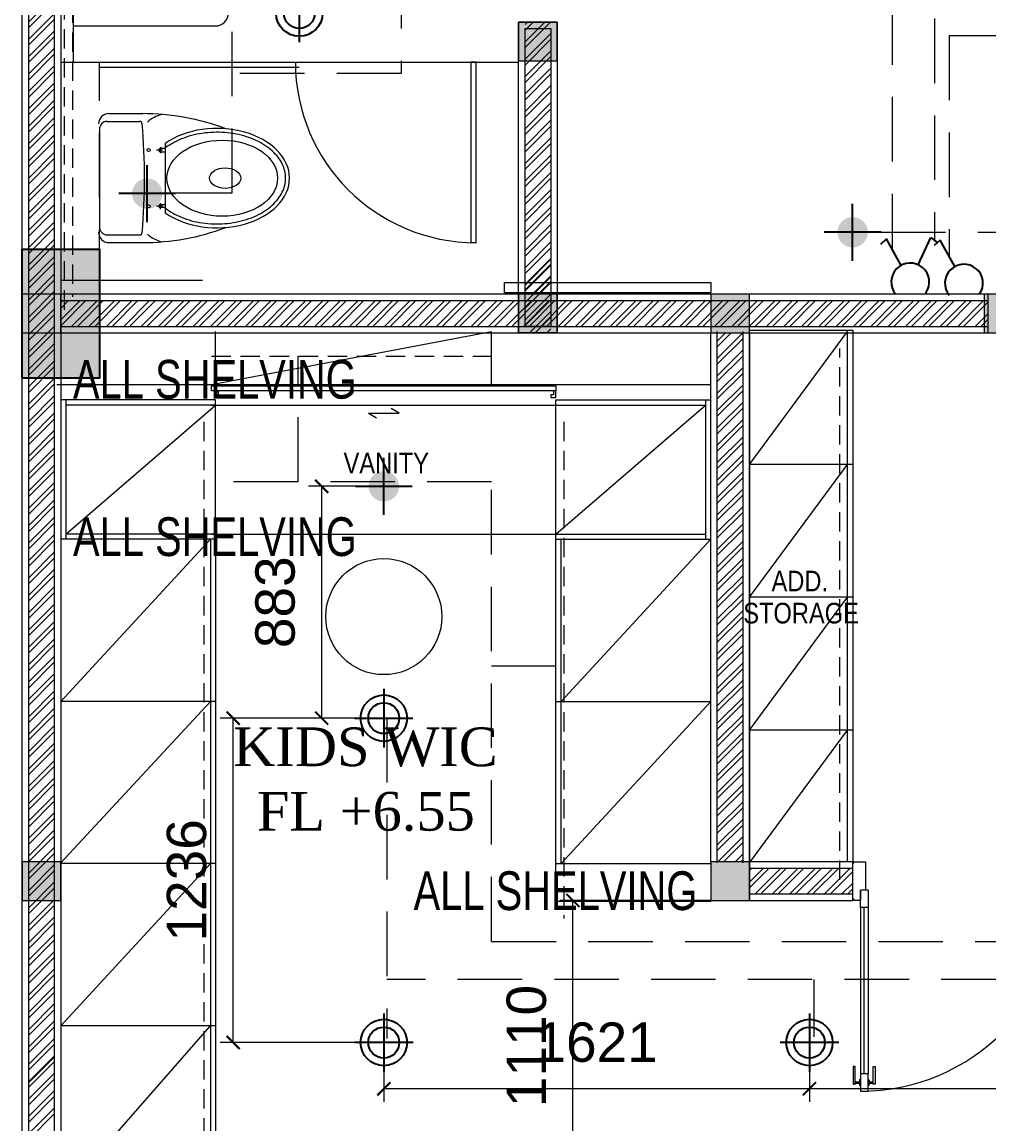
# Model space of a CAD drawing. Header units: millimetres. Extents: x 19632 to 183655, y 41319 to 69325.
# Drawn here: x 147584 to 151267, y 56962 to 61159 of the extents above; entities that cross this region are included whole.
import ezdxf

# ---------------------------------------------------------------- set-up
doc = ezdxf.new("R2010")
doc.units = ezdxf.units.MM
doc.header["$MEASUREMENT"] = 0
doc.linetypes.add('DASHED2', pattern=[0.375, 0.25, -0.125])
doc.linetypes.add('SLD-Solid', pattern=[0])
for name, color, linetype, lineweight in [('28-Arsiran', 252, 'Continuous', 5), ('8', 8, 'Continuous', 5), ('ANNOTATION', 7, 'Continuous', 13), ('DINDING', 1, 'Continuous', 20), ('DOOR OPENING', 4, 'SLD-Solid', 5), ('FURNITURE', 25, 'Continuous', 5), ('HATCH', 8, 'Continuous', 5), ('Kabel', 2, 'DASHED2', 20), ('KOL', 5, 'Continuous', 18), ('lights', 30, 'DASHED2', 20), ('TEXT 1', 210, 'Continuous', 5)]:
    doc.layers.add(name, color=color, linetype=linetype, lineweight=lineweight)
for name, color, linetype in [('lights (bulb)', 32, 'Continuous'), ('LISTRIK', 2, 'Continuous'), ('TEXT', 4, 'Continuous'), ('WALL', 255, 'Continuous')]:
    doc.layers.add(name, color=color, linetype=linetype)
doc.styles.add('Arial Narrow', font='ARIALN.TTF')
doc.styles.get("Standard").update_dxf_attribs({"font": 'arial.ttf'})
doc.styles.add('style1', font='times.ttf', dxfattribs={"height": 0.15})
doc.dimstyles.new('DIM100', dxfattribs={"dimscale": 0, "dimtxt": 150, "dimasz": 50, "dimexe": 50, "dimexo": 0, "dimgap": 100, "dimtad": 1, "dimtoh": 1, "dimdec": 0, "dimdsep": 46, "dimtxsty": 'Standard', "dimblk": 'ARCHTICK', "dimcen": 1, "dimclrd": 1, "dimclre": 1, "dimadec": 0, "dimazin": 0, "dimtfac": 250, "dimtdec": 0, "dimtix": 1, "dimtmove": 0, "dimatfit": 3, "dimldrblk": 'DOT', "dimfxl": 150, "dimtolj": 1, "dimtzin": 0, "dimlwd": 5, "dimlwe": 5, "dimarcsym": 0})

# ---------------------------------------------------------------- blocks, each defined once
blk = doc.blocks.new('KUSEN PINTU')
at = {"layer": 'DOOR OPENING', "linetype": 'Continuous', "transparency": 33554687}
for p, q in [((-30, 110), (-30, 150)), ((-30, 150), (-5, 150)), ((-5, 150), (-5, 145)), ((-5, 145), (0, 145)), ((0, 145), (0, 5)), ((-50, 110), (-30, 110)), ((-50, 0), (-50, 110)), ((-5, 0), (-50, 0)), ((0, 5), (-5, 5)), ((-5, 5), (-5, 0))]:
    blk.add_line(p, q, dxfattribs=at)
at = {"layer": 'DOOR OPENING', "linetype": 'Continuous', "ltscale": 10, "transparency": 33554687}
for p, q in [((0, 145), (0, 150)), ((0, 5), (0, 0))]:
    blk.add_line(p, q, dxfattribs=at)
blk = doc.blocks.new('TOILET')
at = {"layer": '8', "lineweight": 5}
for p, q in [((-134.7, 254.9), (134.7, 254.9)), ((-120.2, 236.5), (-96.6, 236.5)), ((-114.4, 254.9), (-114.4, 235.8)), ((-108.5, 245.2), (-108.5, 221.5)), ((-102.2, 235.8), (-102.2, 254.9)), ((120.2, 236.5), (96.6, 236.5)), ((102.2, 235.8), (102.2, 254.9)), ((108.5, 245.2), (108.5, 221.5)), ((114.4, 254.9), (114.4, 235.8)), ((-250, 36.9), (-250, 167.9)), ((-220, 30), (-220, 155.8)), ((220, 30), (220, 155.8)), ((250, 36.9), (250, 167.9)), ((-190, 0), (190, 0))]:
    blk.add_line(p, q, dxfattribs=at)
for centre in [(-109.2, 190.9), (109.2, 190.9)]:
    blk.add_circle(centre, 5.82, dxfattribs=at)
for centre, radius, start, end in [((666.2, 167.1), 916.2, 159.3877, 180.0472), ((-666.2, 167.1), 916.2, 359.9528, 20.6123), ((-96.2, 287.1), 157.9, 197.1522, 219.8185), ((-108.3, 236.3), 6.15, 185.1568, 354.8432), ((108.3, 236.3), 6.15, 185.1568, 354.8432), ((96.2, 287.1), 157.9, 320.1815, 342.8478), ((0, -2250.1), 2425, 85.0115, 94.9885), ((-210, 155.8), 10, 94.9885, 180), ((210, 155.8), 10, 0, 85.0115), ((-210, 36.9), 40, 180, 270), ((-190, 30), 30, 180, 270), ((190, 30), 30, 270, 0), ((210, 36.9), 40, 270, 0)]:
    blk.add_arc(centre, radius, start, end, dxfattribs=at)
blk.add_ellipse((0, 455.9), major_axis=(0, 281), ratio=0.685919, start_param=3.915332, end_param=8.651039, dxfattribs=at)
for centre, major_axis, ratio in [((0.3, 476.2), (0, 214.4), 0.687861), ((0, 487.3), (0, 60.7), 0.657164)]:
    blk.add_ellipse(centre, major_axis=major_axis, ratio=ratio, dxfattribs=at)
blk.add_open_spline([(117, 256.4), (126.7, 269.6), (130.8, 276.1), (141, 293.8), (146.8, 305.6), (156.9, 330.6), (161.3, 343.7), (168.6, 370.8), (171.5, 384.8), (175.7, 413.3), (177, 427.9), (178, 457.1), (177.7, 471.7), (175.4, 500.8), (173.5, 515.2), (168.1, 543.3), (164.6, 557), (156.2, 583.3), (151.2, 596), (140.1, 619.8), (133.8, 631.1), (120.3, 651.8), (113, 661.3), (97.5, 678.4), (89.3, 686), (72.4, 699), (63.7, 704.5), (45.8, 713.2), (36.8, 716.5), (18.4, 720.8), (9.2, 721.9), (-9.3, 721.9), (-18.5, 720.8), (-36.8, 716.5), (-45.9, 713.2), (-63.7, 704.4), (-72.5, 699), (-89.4, 685.9), (-97.5, 678.4), (-113, 661.3), (-120.3, 651.8), (-133.9, 631), (-140.1, 619.8), (-151.3, 595.9), (-156.2, 583.2), (-164.6, 556.9), (-168.1, 543.2), (-173.5, 515.1), (-175.5, 500.7), (-177.7, 471.7), (-178, 457), (-177, 427.8), (-175.7, 413.2), (-171.5, 384.7), (-168.6, 370.7), (-161.3, 343.6), (-156.9, 330.5), (-146.7, 305.6), (-141, 293.8), (-130.8, 276), (-126.7, 269.6), (-117.3, 254.6)], degree=3, knots=[3.915332, 3.915332, 3.915332, 3.915332, 4.014441, 4.014441, 4.176505, 4.176505, 4.338569, 4.338569, 4.500633, 4.500633, 4.662697, 4.662697, 4.824761, 4.824761, 4.986825, 4.986825, 5.148889, 5.148889, 5.310953, 5.310953, 5.473017, 5.473017, 5.635081, 5.635081, 5.797146, 5.797146, 5.95921, 5.95921, 6.121274, 6.121274, 6.283338, 6.283338, 6.445402, 6.445402, 6.607466, 6.607466, 6.76953, 6.76953, 6.931594, 6.931594, 7.093658, 7.093658, 7.255722, 7.255722, 7.417786, 7.417786, 7.57985, 7.57985, 7.741915, 7.741915, 7.903979, 7.903979, 8.066043, 8.066043, 8.228107, 8.228107, 8.390171, 8.390171, 8.552235, 8.552235, 8.651039, 8.651039, 8.651039, 8.651039], dxfattribs=at)
blk = doc.blocks.new('KOLOM PRAKTIS')
at = {"layer": 'HATCH'}
h = blk.add_hatch(color=256, dxfattribs=at)
h.dxf.hatch_style = 1
h.paths.add_polyline_path([(-75, 75), (-75, -75), (75, -75), (75, 75)])
at = {"layer": 'KOL'}
blk.add_lwpolyline([(-75, -75), (75, -75), (75, 75), (-75, 75)], close=True, dxfattribs=at)
blk = doc.blocks.new('4')
at = {"layer": 'DINDING', "true_color": 0x636466}
h = blk.add_hatch(dxfattribs=at)
h.set_pattern_fill('ANSI32', color=251, scale=0.005)
h.set_pattern_definition([(45, (-30.317717, -174.7266), (-0.0336759605, 0.0336759605), []), (45, (-30.295266, -174.7266), (-0.0336759605, 0.0336759605), [])])
h.paths.add_polyline_path([(285.8641, -13.2241), (285.7641, -13.2241), (285.764, -14.4291), (285.864, -14.4291)])
at = {"layer": 'HATCH', "true_color": 0x636466}
h = blk.add_hatch(color=251, dxfattribs=at)
h.dxf.hatch_style = 1
h.paths.add_polyline_path([(283.8141, -14.2791), (283.8141, -14.4291), (283.9641, -14.4291), (283.9641, -14.2791)])
h = blk.add_hatch(color=251, dxfattribs=at)
h.dxf.hatch_style = 1
h.paths.add_polyline_path([(285.739, -14.2791), (285.739, -14.4291), (285.889, -14.4291), (285.889, -14.2791)])
h = blk.add_hatch(color=251, dxfattribs=at)
h.dxf.hatch_style = 1
h.paths.add_polyline_path([(286.484, -14.2791), (286.484, -14.4291), (286.634, -14.4291), (286.634, -14.2791)])
h = blk.add_hatch(color=251, dxfattribs=at)
h.dxf.hatch_style = 1
h.paths.add_polyline_path([(287.544, -14.2791), (287.544, -14.4291), (287.694, -14.4291), (287.694, -14.2791)])
h = blk.add_hatch(color=251, dxfattribs=at)
h.dxf.hatch_style = 1
h.paths.add_polyline_path([(283.814, -16.4791), (283.814, -16.6291), (283.964, -16.6291), (283.964, -16.4791)])
h = blk.add_hatch(color=251, dxfattribs=at)
h.dxf.hatch_style = 1
h.paths.add_polyline_path([(286.484, -16.4791), (286.484, -16.6291), (286.634, -16.6291), (286.634, -16.4791)])
for p, q in [((283.964, -13.3791), (285.739, -13.3791)), ((284.114, -14.2791), (284.114, -13.3791)), ((284.114, -14.2791), (284.114, -13.3791))]:
    blk.add_line(p, q)
at = {"layer": '28-Arsiran', "color": 251, "linetype": 'Continuous', "true_color": 0x636466}
for p, q in [((283.8391, -13.2243), (283.9391, -13.1243)), ((283.8391, -13.2467), (283.9391, -13.1467)), ((283.8391, -13.2916), (283.9391, -13.1916)), ((283.8391, -13.3141), (283.9391, -13.2141)), ((283.8391, -13.359), (283.9391, -13.259)), ((283.8391, -13.3814), (283.9391, -13.2814)), ((283.8391, -13.4263), (283.9391, -13.3263)), ((283.8391, -13.4488), (283.9391, -13.3488)), ((283.8391, -13.4937), (283.9391, -13.3937)), ((283.8391, -13.5161), (283.9391, -13.4161)), ((283.8391, -13.561), (283.9391, -13.461)), ((283.8391, -13.5835), (283.9391, -13.4835)), ((283.8391, -13.6284), (283.9391, -13.5284)), ((283.8391, -13.6508), (283.9391, -13.5508)), ((283.8391, -13.6957), (283.9391, -13.5957)), ((283.8391, -13.7182), (283.9391, -13.6182)), ((283.8391, -13.7631), (283.9391, -13.6631)), ((283.8391, -13.7855), (283.9391, -13.6855)), ((283.8391, -13.8304), (283.9391, -13.7304)), ((283.8391, -13.8529), (283.9391, -13.7529)), ((283.8391, -13.8978), (283.9391, -13.7978)), ((283.8391, -13.9202), (283.9391, -13.8202)), ((283.8391, -13.9651), (283.9391, -13.8651)), ((283.8391, -13.9876), (283.9391, -13.8876)), ((283.8391, -14.0325), (283.9391, -13.9325)), ((283.8391, -14.0549), (283.9391, -13.9549)), ((283.8391, -14.0998), (283.9391, -13.9998)), ((283.8391, -14.1223), (283.9391, -14.0223)), ((283.8391, -14.1672), (283.9391, -14.0672)), ((283.8391, -14.1896), (283.9391, -14.0896)), ((283.8391, -14.2345), (283.9391, -14.1345)), ((285.7641, -14.2401), (285.8641, -14.1401)), ((283.8391, -14.257), (283.9391, -14.157)), ((285.7641, -14.2625), (285.8641, -14.1625)), ((283.8391, -14.3019), (283.9391, -14.2019)), ((283.8391, -14.3243), (283.9391, -14.2243)), ((285.7924, -14.2791), (285.8641, -14.2074)), ((285.8149, -14.2791), (285.8641, -14.2299)), ((283.8391, -14.3692), (283.9391, -14.2692)), ((283.8391, -14.3917), (283.9391, -14.2917)), ((283.9641, -14.3116), (283.9716, -14.3041)), ((283.9641, -14.3789), (284.0389, -14.3041)), ((283.9641, -14.334), (283.994, -14.3041)), ((283.9641, -14.4014), (284.0614, -14.3041)), ((284.0063, -14.4041), (284.1063, -14.3041)), ((284.0287, -14.4041), (284.1287, -14.3041)), ((284.0736, -14.4041), (284.1736, -14.3041)), ((284.0961, -14.4041), (284.1961, -14.3041)), ((284.141, -14.4041), (284.241, -14.3041)), ((284.1634, -14.4041), (284.2634, -14.3041)), ((284.2083, -14.4041), (284.3083, -14.3041)), ((284.2308, -14.4041), (284.3308, -14.3041)), ((284.2757, -14.4041), (284.3757, -14.3041)), ((284.2981, -14.4041), (284.3981, -14.3041)), ((284.343, -14.4041), (284.443, -14.3041)), ((284.3655, -14.4041), (284.4655, -14.3041)), ((284.4104, -14.4041), (284.5104, -14.3041)), ((284.4328, -14.4041), (284.5328, -14.3041)), ((284.4777, -14.4041), (284.5777, -14.3041)), ((284.5002, -14.4041), (284.6002, -14.3041)), ((284.5451, -14.4041), (284.6451, -14.3041)), ((284.5675, -14.4041), (284.6675, -14.3041)), ((284.6124, -14.4041), (284.7124, -14.3041)), ((284.6349, -14.4041), (284.7349, -14.3041)), ((284.6798, -14.4041), (284.7798, -14.3041)), ((284.7023, -14.4041), (284.8023, -14.3041)), ((284.7472, -14.4041), (284.8472, -14.3041)), ((284.7696, -14.4041), (284.8696, -14.3041)), ((284.8145, -14.4041), (284.9145, -14.3041)), ((284.837, -14.4041), (284.937, -14.3041)), ((284.8819, -14.4041), (284.9819, -14.3041)), ((284.9043, -14.4041), (285.0043, -14.3041)), ((284.9492, -14.4041), (285.0492, -14.3041)), ((284.9717, -14.4041), (285.0717, -14.3041)), ((285.0166, -14.4041), (285.1166, -14.3041)), ((285.039, -14.4041), (285.139, -14.3041)), ((285.0839, -14.4041), (285.1839, -14.3041)), ((285.1064, -14.4041), (285.2064, -14.3041)), ((285.1513, -14.4041), (285.2513, -14.3041)), ((285.1737, -14.4041), (285.2737, -14.3041)), ((285.2186, -14.4041), (285.3186, -14.3041)), ((285.2411, -14.4041), (285.3411, -14.3041)), ((285.286, -14.4041), (285.386, -14.3041)), ((285.3084, -14.4041), (285.4084, -14.3041)), ((285.3533, -14.4041), (285.4533, -14.3041)), ((285.3758, -14.4041), (285.4758, -14.3041)), ((285.4207, -14.4041), (285.5207, -14.3041)), ((285.4431, -14.4041), (285.5431, -14.3041)), ((285.488, -14.4041), (285.588, -14.3041)), ((285.5105, -14.4041), (285.6105, -14.3041)), ((285.5554, -14.4041), (285.6554, -14.3041)), ((285.5778, -14.4041), (285.6778, -14.3041)), ((285.6227, -14.4041), (285.7227, -14.3041)), ((285.6452, -14.4041), (285.7452, -14.3041)), ((285.6901, -14.4041), (285.7901, -14.3041)), ((285.7125, -14.4041), (285.8125, -14.3041)), ((285.7574, -14.4041), (285.8574, -14.3041)), ((285.7799, -14.4041), (285.8799, -14.3041)), ((285.8248, -14.4041), (285.9248, -14.3041)), ((285.8472, -14.4041), (285.9472, -14.3041)), ((285.8598, -14.2791), (285.8641, -14.2748)), ((285.8921, -14.4041), (285.9921, -14.3041)), ((285.9146, -14.4041), (286.0146, -14.3041)), ((285.9595, -14.4041), (286.0595, -14.3041)), ((285.9819, -14.4041), (286.0819, -14.3041)), ((286.0268, -14.4041), (286.1268, -14.3041)), ((286.0493, -14.4041), (286.1493, -14.3041)), ((286.0942, -14.4041), (286.1942, -14.3041)), ((286.1166, -14.4041), (286.2166, -14.3041)), ((286.1615, -14.4041), (286.2615, -14.3041)), ((286.184, -14.4041), (286.284, -14.3041)), ((286.2289, -14.4041), (286.3289, -14.3041)), ((286.2513, -14.4041), (286.3513, -14.3041)), ((286.2962, -14.4041), (286.3962, -14.3041)), ((286.3187, -14.4041), (286.4187, -14.3041)), ((286.3636, -14.4041), (286.4636, -14.3041)), ((286.386, -14.4041), (286.486, -14.3041)), ((286.431, -14.4041), (286.531, -14.3041)), ((286.4534, -14.4041), (286.5534, -14.3041)), ((286.4983, -14.4041), (286.5983, -14.3041)), ((286.5208, -14.4041), (286.6208, -14.3041)), ((286.5657, -14.4041), (286.6657, -14.3041)), ((286.5881, -14.4041), (286.6881, -14.3041)), ((286.633, -14.4041), (286.733, -14.3041)), ((286.6555, -14.4041), (286.7555, -14.3041)), ((286.7004, -14.4041), (286.8004, -14.3041)), ((286.7228, -14.4041), (286.8228, -14.3041)), ((286.7677, -14.4041), (286.8677, -14.3041)), ((286.7902, -14.4041), (286.8902, -14.3041)), ((286.8351, -14.4041), (286.9351, -14.3041)), ((286.8575, -14.4041), (286.9575, -14.3041)), ((286.9024, -14.4041), (287.0024, -14.3041)), ((286.9249, -14.4041), (287.0249, -14.3041)), ((286.9698, -14.4041), (287.0698, -14.3041)), ((286.9922, -14.4041), (287.0922, -14.3041)), ((287.0371, -14.4041), (287.1371, -14.3041)), ((287.0596, -14.4041), (287.1596, -14.3041)), ((287.1045, -14.4041), (287.2045, -14.3041)), ((287.1269, -14.4041), (287.2269, -14.3041)), ((287.1718, -14.4041), (287.2718, -14.3041)), ((287.1943, -14.4041), (287.2943, -14.3041)), ((287.2392, -14.4041), (287.3392, -14.3041)), ((287.2616, -14.4041), (287.3616, -14.3041)), ((287.3065, -14.4041), (287.4065, -14.3041)), ((287.329, -14.4041), (287.429, -14.3041)), ((287.3739, -14.4041), (287.4739, -14.3041)), ((287.3963, -14.4041), (287.4963, -14.3041)), ((287.4412, -14.4041), (287.5412, -14.3041)), ((287.4637, -14.4041), (287.559, -14.3087)), ((283.8391, -14.4366), (283.9391, -14.3366)), ((287.5086, -14.4041), (287.559, -14.3536)), ((283.8391, -14.459), (283.9391, -14.359)), ((287.531, -14.4041), (287.559, -14.3761)), ((283.8391, -14.5039), (283.9391, -14.4039)), ((283.8391, -14.5264), (283.9391, -14.4264)), ((286.509, -14.4607), (286.5407, -14.4291)), ((286.509, -14.5281), (286.608, -14.4291)), ((286.509, -14.4832), (286.5631, -14.4291)), ((283.8391, -14.5713), (283.9391, -14.4713)), ((286.509, -14.5505), (286.609, -14.4505)), ((283.8391, -14.5938), (283.9391, -14.4938)), ((286.509, -14.5954), (286.609, -14.4954)), ((286.509, -14.6179), (286.609, -14.5179)), ((283.8391, -14.6387), (283.9391, -14.5387)), ((283.8391, -14.6611), (283.9391, -14.5611)), ((286.509, -14.6628), (286.609, -14.5628)), ((283.8391, -14.706), (283.9391, -14.606)), ((286.509, -14.6852), (286.609, -14.5852)), ((283.8391, -14.7285), (283.9391, -14.6285)), ((286.509, -14.7301), (286.609, -14.6301)), ((286.509, -14.7526), (286.609, -14.6526)), ((283.8391, -14.7734), (283.9391, -14.6734)), ((283.8391, -14.7958), (283.9391, -14.6958)), ((286.509, -14.7975), (286.609, -14.6975)), ((286.509, -14.8199), (286.609, -14.7199)), ((283.8391, -14.8407), (283.9391, -14.7407)), ((283.8391, -14.8632), (283.9391, -14.7632)), ((286.509, -14.8648), (286.609, -14.7648)), ((283.8391, -14.9081), (283.9391, -14.8081)), ((286.509, -14.8873), (286.609, -14.7873)), ((283.8391, -14.9305), (283.9391, -14.8305)), ((286.509, -14.9322), (286.609, -14.8322)), ((286.509, -14.9546), (286.609, -14.8546)), ((283.8391, -14.9754), (283.9391, -14.8754)), ((283.8391, -14.9979), (283.9391, -14.8979)), ((286.509, -14.9995), (286.609, -14.8995)), ((283.8391, -15.0428), (283.9391, -14.9428)), ((286.509, -15.022), (286.609, -14.922)), ((283.8391, -15.0652), (283.9391, -14.9652)), ((286.509, -15.0669), (286.609, -14.9669)), ((286.509, -15.0893), (286.609, -14.9893)), ((283.8391, -15.1101), (283.9391, -15.0101)), ((283.8391, -15.1326), (283.9391, -15.0326)), ((286.509, -15.1342), (286.609, -15.0342)), ((283.8391, -15.1775), (283.9391, -15.0775)), ((286.509, -15.1567), (286.609, -15.0567)), ((283.8391, -15.1999), (283.9391, -15.0999)), ((286.509, -15.2016), (286.609, -15.1016)), ((283.8391, -15.2448), (283.9391, -15.1448)), ((286.509, -15.224), (286.609, -15.124)), ((283.8391, -15.2673), (283.9391, -15.1673)), ((286.509, -15.2689), (286.609, -15.1689)), ((286.509, -15.2914), (286.609, -15.1914)), ((283.8391, -15.3122), (283.9391, -15.2122)), ((283.8391, -15.3346), (283.9391, -15.2346)), ((286.509, -15.3363), (286.609, -15.2363)), ((283.8391, -15.3795), (283.9391, -15.2795)), ((286.509, -15.3587), (286.609, -15.2587)), ((283.8391, -15.402), (283.9391, -15.302)), ((286.509, -15.4036), (286.609, -15.3036)), ((286.509, -15.4261), (286.609, -15.3261)), ((283.8391, -15.4469), (283.9391, -15.3469)), ((283.8391, -15.4693), (283.9391, -15.3693)), ((286.509, -15.471), (286.609, -15.371)), ((283.8391, -15.5142), (283.9391, -15.4142)), ((286.509, -15.4934), (286.609, -15.3934)), ((283.8391, -15.5367), (283.9391, -15.4367)), ((286.509, -15.5383), (286.609, -15.4383)), ((286.509, -15.5608), (286.609, -15.4608)), ((283.8391, -15.5816), (283.9391, -15.4816)), ((283.8391, -15.604), (283.9391, -15.504)), ((286.509, -15.6057), (286.609, -15.5057)), ((283.8391, -15.6489), (283.9391, -15.5489)), ((286.509, -15.6281), (286.609, -15.5281)), ((283.8391, -15.6714), (283.9391, -15.5714)), ((286.509, -15.673), (286.609, -15.573)), ((283.8391, -15.7163), (283.9391, -15.6163)), ((286.509, -15.6955), (286.609, -15.5955)), ((283.8391, -15.7387), (283.9391, -15.6387)), ((286.509, -15.7404), (286.609, -15.6404)), ((286.509, -15.7628), (286.609, -15.6628)), ((283.8391, -15.7836), (283.9391, -15.6836)), ((283.8391, -15.8061), (283.9391, -15.7061)), ((286.509, -15.8077), (286.609, -15.7077)), ((283.8391, -15.851), (283.9391, -15.751)), ((286.509, -15.8302), (286.609, -15.7302)), ((283.8391, -15.8734), (283.9391, -15.7734)), ((286.509, -15.8751), (286.609, -15.7751)), ((286.509, -15.8975), (286.609, -15.7975)), ((283.8391, -15.9183), (283.9391, -15.8183)), ((283.8391, -15.9408), (283.9391, -15.8408)), ((286.509, -15.9424), (286.609, -15.8424)), ((283.8391, -15.9857), (283.9391, -15.8857)), ((286.509, -15.9649), (286.609, -15.8649)), ((283.8391, -16.0081), (283.9391, -15.9081)), ((286.509, -16.0098), (286.609, -15.9098)), ((286.509, -16.0323), (286.609, -15.9323)), ((283.8391, -16.0531), (283.9391, -15.9531)), ((283.8391, -16.0755), (283.9391, -15.9755)), ((286.509, -16.0772), (286.609, -15.9772)), ((286.509, -16.0996), (286.609, -15.9996)), ((283.8391, -16.1204), (283.9391, -16.0204)), ((283.8391, -16.1429), (283.9391, -16.0429)), ((286.509, -16.1445), (286.609, -16.0445)), ((283.8391, -16.1878), (283.9391, -16.0878)), ((286.509, -16.167), (286.609, -16.067)), ((283.8391, -16.2102), (283.9391, -16.1102)), ((286.509, -16.2119), (286.609, -16.1119)), ((286.509, -16.2343), (286.609, -16.1343)), ((283.8391, -16.2551), (283.9391, -16.1551)), ((283.8391, -16.2776), (283.9391, -16.1776)), ((286.509, -16.2792), (286.609, -16.1792)), ((283.8391, -16.3225), (283.9391, -16.2225)), ((286.509, -16.3017), (286.609, -16.2017)), ((283.8391, -16.3449), (283.9391, -16.2449)), ((286.509, -16.3466), (286.609, -16.2466)), ((286.509, -16.369), (286.609, -16.269)), ((283.8391, -16.3898), (283.9391, -16.2898)), ((283.8391, -16.4123), (283.9391, -16.3123)), ((286.509, -16.4139), (286.609, -16.3139)), ((283.8391, -16.4572), (283.9391, -16.3572)), ((286.509, -16.4364), (286.609, -16.3364)), ((283.8391, -16.4796), (283.9391, -16.3796)), ((286.5112, -16.4791), (286.609, -16.3813)), ((286.5337, -16.4791), (286.609, -16.4037)), ((283.839, -16.5245), (283.9391, -16.4245)), ((283.839, -16.547), (283.9391, -16.447)), ((286.5786, -16.4791), (286.609, -16.4486)), ((286.601, -16.4791), (286.609, -16.4711)), ((283.839, -16.5919), (283.9391, -16.4919)), ((283.839, -16.6143), (283.9391, -16.5143)), ((286.634, -16.5583), (286.6883, -16.5041)), ((286.634, -16.5134), (286.6434, -16.5041)), ((286.634, -16.5808), (286.7107, -16.5041)), ((286.6556, -16.6041), (286.7556, -16.5041)), ((286.6781, -16.6041), (286.7781, -16.5041)), ((286.723, -16.6041), (286.823, -16.5041)), ((286.7454, -16.6041), (286.8454, -16.5041)), ((286.7903, -16.6041), (286.8903, -16.5041)), ((286.8128, -16.6041), (286.9128, -16.5041)), ((286.8577, -16.6041), (286.9577, -16.5041)), ((286.8801, -16.6041), (286.9801, -16.5041)), ((286.925, -16.6041), (287.025, -16.5041)), ((286.9475, -16.6041), (287.0341, -16.5175)), ((283.839, -16.6592), (283.9391, -16.5592)), ((286.9924, -16.6041), (287.0341, -16.5624)), ((283.839, -16.6817), (283.9391, -16.5817)), ((287.0148, -16.6041), (287.0341, -16.5848)), ((283.839, -16.7266), (283.9391, -16.6266)), ((283.839, -16.749), (283.9391, -16.649)), ((283.839, -16.7939), (283.9391, -16.6939)), ((283.839, -16.8164), (283.9391, -16.7164)), ((283.839, -16.8613), (283.9391, -16.7613)), ((283.839, -16.8837), (283.9391, -16.7837)), ((283.839, -16.9286), (283.9391, -16.8286)), ((283.839, -16.9511), (283.9391, -16.8511)), ((283.839, -16.996), (283.9391, -16.896)), ((283.839, -17.0184), (283.9391, -16.9184)), ((283.839, -17.0633), (283.9391, -16.9633)), ((283.839, -17.0858), (283.9391, -16.9858)), ((283.839, -17.1307), (283.9391, -17.0307)), ((283.839, -17.1531), (283.9391, -17.0531)), ((283.839, -17.198), (283.9391, -17.098)), ((283.839, -17.2205), (283.9391, -17.1205)), ((283.839, -17.2654), (283.9391, -17.1654)), ((283.839, -17.2878), (283.9391, -17.1878)), ((283.839, -17.3327), (283.9391, -17.2327)), ((283.839, -17.3552), (283.9391, -17.2552)), ((283.839, -17.4001), (283.9391, -17.3001)), ((283.839, -17.4225), (283.9391, -17.3225)), ((283.839, -17.4674), (283.9391, -17.3674)), ((283.839, -17.4899), (283.9391, -17.3899)), ((283.839, -17.5573), (283.9391, -17.4573)), ((283.839, -17.5348), (283.9391, -17.4348))]:
    blk.add_line(p, q, dxfattribs=at)
at = {"layer": '8', "color": 251, "true_color": 0x636466}
for p, q in [((283.8391, -8.6791), (283.8391, -20.2941)), ((283.9391, -8.6791), (283.9391, -20.2941)), ((283.9641, -14.3041), (287.559, -14.3041)), ((283.9641, -14.4041), (287.559, -14.4041)), ((286.509, -16.4841), (286.509, -14.4241)), ((286.609, -16.4841), (286.609, -14.4241)), ((286.634, -16.5041), (287.0341, -16.5041)), ((286.634, -16.6041), (287.0341, -16.6041))]:
    blk.add_line(p, q, dxfattribs=at)
at = {"layer": '8', "transparency": 33554687}
blk.add_line((284.014, -13.3791), (284.014, -11.2391), dxfattribs=at)
at = {"layer": '8', "linetype": 'Continuous', "transparency": 33554687}
for p, q in [((284.114, -13.3991), (284.889, -13.3991)), ((284.164, -13.3791), (285.7391, -13.3791))]:
    blk.add_line(p, q, dxfattribs=at)
at = {"layer": '8', "color": 251, "true_color": 0x636466, "transparency": 33554687}
for p, q in [((283.9641, -14.2241), (284.5141, -14.2241)), ((285.6846, -14.2741), (285.6846, -14.2341)), ((285.6846, -14.2341), (286.4846, -14.2341)), ((286.4846, -14.2341), (286.4846, -14.2741)), ((286.4846, -14.2741), (285.6846, -14.2741)), ((284.5491, -14.6291), (285.634, -14.4241)), ((286.634, -14.9391), (287.0141, -14.4241)), ((287.0141, -16.4791), (287.0141, -14.4191)), ((283.9491, -14.6291), (286.484, -14.6291)), ((284.5491, -14.6341), (285.884, -14.6341)), ((284.5491, -14.6541), (284.5491, -14.6341)), ((285.884, -14.6341), (285.884, -14.6541)), ((284.5641, -14.6891), (283.9641, -14.6891)), ((283.9841, -14.6891), (283.9841, -15.2291)), ((285.884, -14.6541), (284.5491, -14.6541)), ((284.5641, -14.6541), (284.5741, -14.6541)), ((284.5641, -14.6791), (284.5641, -14.6541)), ((284.5841, -14.6791), (284.5641, -14.6791)), ((284.5741, -14.6541), (284.5741, -14.6691)), ((284.5741, -14.6691), (284.5841, -14.6691)), ((284.5841, -14.6691), (284.5841, -14.6791)), ((285.874, -14.6691), (285.864, -14.6691)), ((285.864, -14.6691), (285.864, -14.6791)), ((285.864, -14.6791), (285.884, -14.6791)), ((285.884, -14.6541), (285.874, -14.6541)), ((285.874, -14.6541), (285.874, -14.6691)), ((285.884, -14.6791), (285.884, -14.6541)), ((285.884, -14.6891), (286.484, -14.6891)), ((286.464, -14.6891), (286.464, -15.2291)), ((284.5641, -14.7091), (283.9841, -14.7091)), ((284.5491, -14.7091), (285.884, -14.7091)), ((285.2766, -14.7403), (285.245, -14.722)), ((285.884, -14.7091), (286.464, -14.7091)), ((285.1566, -14.7403), (285.2766, -14.7403)), ((285.1566, -14.7403), (285.1881, -14.7585)), ((287.0341, -14.9391), (286.634, -14.9391)), ((286.634, -15.4541), (287.0141, -14.9391)), ((284.5641, -15.2091), (283.9841, -15.2091)), ((284.5491, -15.2091), (285.884, -15.2091)), ((287.0341, -15.4541), (286.634, -15.4541)), ((286.634, -15.9691), (287.0141, -15.4541)), ((287.0341, -15.9691), (286.634, -15.9691)), ((286.634, -16.4841), (287.0141, -15.9691)), ((285.884, -16.6341), (285.884, -16.4866)), ((286.484, -16.6341), (285.884, -16.6341))]:
    blk.add_line(p, q, dxfattribs=at)
at = {"layer": '8', "color": 251, "linetype": 'Continuous', "true_color": 0x636466}
blk.add_line((283.8391, -17.3366), (283.9391, -17.2366), dxfattribs=at)
at = {"layer": '8', "transparency": 33554687}
blk.add_lwpolyline([(284.014, -13.2391), (284.564, -13.2391, 0.414214), (284.614, -13.1891), (284.614, -12.4891, 0.414214), (284.564, -12.4391), (284.014, -12.4391)], format="xyb", dxfattribs=at)
at = {"layer": '8', "linetype": 'Continuous', "transparency": 33554687}
blk.add_lwpolyline([(285.574, -13.3791), (285.554, -13.3791), (285.554, -14.0791), (285.574, -14.0791)], close=True, dxfattribs=at)
at = {"layer": '8', "ltscale": 10, "transparency": 33554687}
blk.add_arc((285.574, -13.3791), 0.7003, 180, 270, dxfattribs=at)
at = {"layer": 'DINDING', "color": 251, "true_color": 0x636466}
for p, q in [((283.8141, -20.2941), (283.8141, -8.6791)), ((283.9641, -8.6791), (283.9641, -20.2941)), ((287.559, -14.2791), (283.9641, -14.2791)), ((283.9641, -14.2791), (283.9641, -14.4291)), ((285.8891, -14.2791), (285.7391, -14.2791)), ((287.559, -14.4291), (287.559, -14.2791)), ((283.9641, -14.4291), (287.559, -14.4291)), ((286.484, -16.4791), (286.484, -14.4291)), ((286.484, -14.4291), (286.634, -14.4291)), ((286.634, -14.4291), (286.634, -16.4791)), ((286.634, -16.4791), (286.484, -16.4791)), ((287.0341, -16.4791), (286.634, -16.4791)), ((286.634, -16.4791), (286.634, -16.6291)), ((287.0341, -16.6291), (287.0341, -16.4791)), ((286.634, -16.6291), (287.0341, -16.6291))]:
    blk.add_line(p, q, dxfattribs=at)
for points in [[(285.8891, -13.2241), (285.889, -14.4291), (285.739, -14.4291), (285.7391, -13.2241)], [(285.8641, -13.2491), (285.864, -14.4041), (285.764, -14.4041), (285.7641, -13.2491)]]:
    blk.add_lwpolyline(points, close=True, dxfattribs=at)
at = {"layer": 'DOOR OPENING', "color": 251, "linetype": 'Continuous', "true_color": 0x636466, "transparency": 33554687}
for p, q in [((287.0937, -16.5891), (287.0641, -16.5891)), ((287.0641, -16.6569), (287.0641, -16.5891)), ((287.0937, -16.5891), (287.0937, -16.6569)), ((287.0359, -17.2736), (287.0359, -17.3414)), ((287.0444, -17.2736), (287.0359, -17.2736)), ((287.0444, -17.3414), (287.0444, -17.2736)), ((287.0641, -17.3013), (287.0641, -17.3691)), ((287.0937, -17.3013), (287.0641, -17.3013)), ((287.0937, -17.3691), (287.0937, -17.3013)), ((287.1135, -17.3414), (287.1135, -17.2736)), ((287.1135, -17.2736), (287.1219, -17.2736)), ((287.1219, -17.2736), (287.1219, -17.3414)), ((287.0359, -17.3414), (287.0444, -17.3414)), ((287.0602, -17.3256), (287.0602, -17.3448)), ((287.0641, -17.3239), (287.0619, -17.3239)), ((287.0641, -17.3465), (287.0641, -17.3239)), ((287.0937, -17.3465), (287.0937, -17.3239)), ((287.0937, -17.3239), (287.0959, -17.3239)), ((287.0976, -17.3256), (287.0976, -17.3448)), ((287.1219, -17.3414), (287.1135, -17.3414)), ((287.0641, -17.3691), (287.0937, -17.3691)), ((287.0959, -17.3465), (287.0937, -17.3465))]:
    blk.add_line(p, q, dxfattribs=at)
at = {"layer": 'DOOR OPENING', "color": 251, "true_color": 0x636466, "transparency": 33554687}
for p, q in [((287.0641, -16.5891), (287.0641, -16.6291)), ((287.0937, -16.6569), (287.0641, -16.6569)), ((287.0619, -17.3465), (287.0641, -17.3465))]:
    blk.add_line(p, q, dxfattribs=at)
at = {"layer": 'DOOR OPENING', "color": 251, "linetype": 'Continuous', "ltscale": 10, "true_color": 0x636466, "transparency": 33554687}
for p, q in [((287.0641, -16.6569), (287.0641, -17.3013)), ((287.0789, -17.3013), (287.0789, -16.6569)), ((287.0937, -16.6569), (287.0937, -17.3013)), ((287.0444, -17.3322), (287.0602, -17.3322)), ((287.0444, -17.3382), (287.0602, -17.3382)), ((287.0976, -17.3322), (287.1135, -17.3322)), ((287.0976, -17.3382), (287.1135, -17.3382))]:
    blk.add_line(p, q, dxfattribs=at)
at = {"layer": 'DOOR OPENING', "color": 251, "ltscale": 10, "true_color": 0x636466, "transparency": 33554687}
blk.add_arc((287.0641, -16.5891), 0.78, 270, 0, dxfattribs=at)
at = {"layer": 'DOOR OPENING', "color": 251, "linetype": 'Continuous', "true_color": 0x636466, "transparency": 33554687}
for centre, start, end in [((287.0619, -17.3256), 90, 180), ((287.0959, -17.3256), 0, 90), ((287.0619, -17.3448), 180, 270), ((287.0959, -17.3448), 270, 0)]:
    blk.add_arc(centre, 0.00169, start, end, dxfattribs=at)
at = {"layer": 'FURNITURE', "color": 251, "linetype": 'Continuous', "true_color": 0x636466, "transparency": 33554687}
for p, q in [((284.5641, -14.6291), (284.5641, -14.4241)), ((285.634, -14.6291), (285.634, -14.4241)), ((286.634, -14.4191), (287.0341, -14.4191)), ((286.634, -16.4791), (286.634, -14.4191)), ((287.0341, -14.4191), (287.0341, -16.4791)), ((284.5641, -15.2291), (284.5641, -14.6891)), ((285.884, -15.2291), (285.884, -14.6891)), ((283.9841, -15.2091), (284.5641, -14.7091)), ((285.884, -15.2091), (286.464, -14.7091)), ((284.5641, -15.2291), (283.9641, -15.2291)), ((283.9641, -15.8578), (284.5441, -15.2291)), ((284.5441, -15.2291), (284.5441, -17.7791)), ((284.5641, -15.2291), (284.5641, -17.7791)), ((285.884, -15.2091), (286.464, -15.2091)), ((285.884, -16.4866), (285.884, -15.2291)), ((285.884, -15.2291), (286.484, -15.2291)), ((285.904, -16.4866), (285.904, -15.2291)), ((285.904, -15.8578), (286.484, -15.2291)), ((284.5641, -15.8578), (283.9641, -15.8578)), ((283.9641, -16.4841), (284.5441, -15.8578)), ((285.884, -15.8578), (286.484, -15.8578)), ((285.904, -16.4866), (286.484, -15.8578)), ((284.5641, -16.4866), (283.9641, -16.4866)), ((283.9641, -17.1153), (284.5441, -16.4866)), ((285.884, -16.4866), (286.484, -16.4866)), ((287.0341, -16.4791), (286.634, -16.4791)), ((283.964, -17.7791), (284.5441, -17.1153)), ((284.5641, -17.1153), (283.9641, -17.1153))]:
    blk.add_line(p, q, dxfattribs=at)
blk.add_circle((285.2166, -15.5291), 0.225, dxfattribs=at)
at = {"layer": 'KOL', "color": 251, "true_color": 0x636466}
for points in [[(283.8141, -14.4291), (283.9641, -14.4291), (283.9641, -14.2791), (283.8141, -14.2791)], [(285.739, -14.4291), (285.889, -14.4291), (285.889, -14.2791), (285.739, -14.2791)], [(286.484, -14.4291), (286.634, -14.4291), (286.634, -14.2791), (286.484, -14.2791)], [(287.544, -14.4291), (287.694, -14.4291), (287.694, -14.2791), (287.544, -14.2791)], [(283.814, -16.6291), (283.964, -16.6291), (283.964, -16.4791), (283.814, -16.4791)], [(286.484, -16.6291), (286.634, -16.6291), (286.634, -16.4791), (286.484, -16.4791)]]:
    blk.add_lwpolyline(points, close=True, dxfattribs=at)
at = {"layer": '8', "transparency": 33554687, "xscale": 0.001, "yscale": 0.001, "zscale": 0.001, "rotation": 270}
blk.add_blockref('TOILET', (284.114, -13.8291), dxfattribs=at)
at = {"layer": 'DOOR OPENING', "color": 251, "linetype": 'Continuous', "true_color": 0x636466, "transparency": 33554687, "xscale": 0.001, "yscale": 0.001, "zscale": 0.001, "rotation": 180}
blk.add_blockref('KUSEN PINTU', (287.0341, -16.4791), dxfattribs=at)
at = {"layer": 'WALL', "transparency": 33554687, "xscale": 0.001, "yscale": 0.001, "zscale": 0.001}
for p in [(285.814, -13.2991), (283.889, -14.3541), (285.814, -14.3541)]:
    blk.add_blockref('KOLOM PRAKTIS', p, dxfattribs=at)
at = {"layer": 'TEXT', "color": 251, "true_color": 0x636466, "style": 'style1'}
for s, p in [('KIDS WIC', (284.6325, -16.1087)), ('FL +6.55', (284.7242, -16.3587))]:
    blk.add_text(s, height=0.15, dxfattribs=at).set_placement(p)
at = {"layer": 'TEXT 1', "color": 251, "true_color": 0x636466, "transparency": 33554687, "style": 'Arial Narrow'}
for s, p in [('VANITY', (285.0605, -14.974)), ('ADD.', (286.7196, -15.4312)), ('STORAGE', (286.61, -15.5556))]:
    blk.add_text(s, height=0.08, dxfattribs=at).set_placement(p)
blk = doc.blocks.new('kolom1')
at = {"true_color": 0x636466}
h = blk.add_hatch(dxfattribs=at)
h.set_pattern_fill('ANGLE', color=251)
h.set_pattern_definition([(0, (0, 0), (0, 6.985), [5.08, -1.905]), (90, (0, 0), (-6.985, 4e-16), [5.08, -1.905])])
h.paths.add_polyline_path([(201.3116, -20.5135), (201.6116, -20.5135), (201.6116, -20.0135), (201.3116, -20.0135)])
h = blk.add_hatch(color=251, dxfattribs=at)
h.dxf.hatch_style = 1
h.paths.add_polyline_path([(201.6116, -20.0135), (201.3116, -20.0135), (201.3116, -20.5135), (201.6116, -20.5135)])
blk.add_lwpolyline([(201.6116, -20.0135), (201.6116, -20.5135), (201.3116, -20.5135), (201.3116, -20.0135)], close=True)
blk = doc.blocks.new('KL3')
blk.add_blockref('kolom1', (147.7911, -294.1687))
blk = doc.blocks.new('LMP DL - P')
at = {"color": 0}
for p, q in [((0, -113.1), (0, 113.1)), ((-113.8, 0), (113.8, 0))]:
    blk.add_line(p, q, dxfattribs=at)
for radius in [90, 60]:
    blk.add_circle((0, 0), radius, dxfattribs=at)
blk = doc.blocks.new('LAMPU FURNITURE')
at = {"layer": 'lights (bulb)', "ltscale": 0.5, "transparency": 33554687}
h = blk.add_hatch(color=183, dxfattribs=at)
edge = h.paths.add_edge_path()
edge.add_arc((0, 0), 58.9, 180, 540)
at = {"layer": 'lights (bulb)', "color": 183, "ltscale": 0.5, "transparency": 33554687}
for p, q in [((0, -110.3), (0, 110.3)), ((110.3, 0), (-110.3, 0))]:
    blk.add_line(p, q, dxfattribs=at)
blk = doc.blocks.new('LAMP1')
at = {"layer": 'Kabel'}
for p, q in [((285.2839, -234.7596), (285.2839, -235.9339)), ((284.6287, -236.3975), (284.6287, -234.8529)), ((287.1875, -235.6501), (287.1875, -236.6168)), ((287.3508, -235.7214), (287.3508, -236.5802)), ((287.9702, -235.788), (287.4083, -235.788)), ((287.4083, -235.788), (287.4083, -236.6438)), ((285.2839, -235.9339), (284.6287, -235.9339)), ((284.6287, -236.3975), (284.3222, -236.3975)), ((287.1443, -236.5496), (288.548, -236.5496)), ((287.3185, -236.7896), (287.3185, -236.7839)), ((284.8842, -237.5164), (284.8842, -237.0296)), ((285.6342, -237.5164), (284.519, -237.5164)), ((285.6342, -239.2985), (285.6342, -237.5164)), ((285.6342, -238.2298), (285.904, -238.2298)), ((285.228, -238.4333), (285.228, -239.6745)), ((285.6342, -239.2985), (287.8949, -239.2985)), ((288.0027, -239.4459), (285.228, -239.4459)), ((286.8849, -239.669), (286.8849, -239.4459))]:
    blk.add_line(p, q, dxfattribs=at)
at = {"layer": 'lights', "color": 171, "ltscale": 0.3}
for p, q in [((283.9791, -236.8496), (283.9791, -234.5996)), ((284.0091, -234.6496), (284.0091, -236.7996)), ((286.9841, -239.0596), (286.9841, -236.9996)), ((284.549, -237.0296), (285.634, -237.0296)), ((284.519, -237.2846), (284.519, -240.3196)), ((285.914, -237.2846), (285.914, -239.2096))]:
    blk.add_line(p, q, dxfattribs=at)
at = {"layer": 'LISTRIK', "ltscale": 0.05}
for p, q in [((287.1646, -236.5755), (287.142, -236.5968)), ((287.2215, -236.6783), (287.1646, -236.5755)), ((287.2881, -236.6759), (287.3373, -236.5692)), ((287.3373, -236.5692), (287.3614, -236.5889)), ((287.3729, -236.5798), (287.3502, -236.6011)), ((287.4297, -236.6826), (287.3729, -236.5798))]:
    blk.add_line(p, q, dxfattribs=at)
for centre in [(287.2572, -236.7429), (287.4654, -236.7472)]:
    blk.add_arc(centre, 0.0738, 324.9113, 219.2482, dxfattribs=at)
at = {"layer": '8', "transparency": 33554687, "xscale": 0.0009999999999999998, "yscale": 0.0009999999999999998, "zscale": 0.0009999999999999998}
for p in [(284.2991, -236.3996), (287.034, -236.5496), (285.2165, -237.5346)]:
    blk.add_blockref('LAMPU FURNITURE', p, dxfattribs=at)
at = {"layer": 'lights (bulb)', "transparency": 33554687, "xscale": 0.0009999999999999998, "yscale": 0.0009999999999999998, "zscale": 0.0009999999999999998}
for p, rotation in [((284.889, -235.6996), 180), ((285.2165, -238.4333), 270), ((285.2165, -239.6908), 180), ((286.8665, -239.6908), 180)]:
    blk.add_blockref('LMP DL - P', p, dxfattribs=dict(at, rotation=rotation))
at = {"layer": 'ANNOTATION', "color": 215, "lineweight": -3, "true_color": 0xa953a0, "transparency": 33554687, "style": 'Arial Narrow', "width": 0.9}
for p in [(284.0116, -237.1945), (284.0116, -237.8046), (285.332, -239.1772)]:
    blk.add_text('ALL SHELVING', height=0.15, dxfattribs=at).set_placement(p)
blk = doc.blocks.new('SASA3211')
for name, p in [('KL3', (805276.4849, 113333.3462)), ('LAMP1', (805341.7735, 113255.7786))]:
    blk.add_blockref(name, p)
at = {"layer": 'Kabel'}
blk.add_blockref('4', (805341.7735, 113033.2681), dxfattribs=at)
blk = doc.blocks.new('_ArchTick')
at = {"color": 0, "linetype": 'ByBlock', "const_width": 0.15}
blk.add_lwpolyline([(-0.5, -0.5), (0.5, 0.5)], dxfattribs=at)
blk = doc.blocks.new('*D227')
at = {"color": 1, "lineweight": 5, "transparency": 16777216}
for p, q in [((150207.8, 57813.5), (149632.7, 57813.5)), ((149682.7, 56703.2), (149682.7, 57813.5)), ((149623.2, 56703.2), (149732.7, 56703.2))]:
    blk.add_line(p, q, dxfattribs=at)
at = {"layer": 'Defpoints', "color": 0, "transparency": 16777216}
for p in [(149682.7, 57813.5), (150207.8, 57813.5), (149623.2, 56703.2)]:
    blk.add_point(p, dxfattribs=at)
at = {"color": 1, "lineweight": 5, "transparency": 16777216, "xscale": 50, "yscale": 50, "zscale": 50}
for p, rotation in [((149682.7, 57813.5), 90), ((149682.7, 56703.2), 270)]:
    blk.add_blockref('_ArchTick', p, dxfattribs=dict(at, rotation=rotation))
at = {"color": 0, "transparency": 16777216, "insert": (149506.1, 57258.4), "char_height": 150, "attachment_point": 5, "rotation": 90}
blk.add_mtext('\\A1;1110', dxfattribs=at)
blk = doc.blocks.new('_DOT')
at = {"color": 0, "linetype": 'ByBlock'}
blk.add_line((-0.5, 0), (-1, 0), dxfattribs=at)
at = {"color": 0, "linetype": 'ByBlock', "const_width": 0.5}
blk.add_lwpolyline([(-0.25, 0, 1), (0.25, 0, 1)], format="xyb", close=True, dxfattribs=at)
blk = doc.blocks.new('*D229')
at = {"color": 1, "lineweight": 5, "transparency": 16777216}
for p, q in [((150583.6, 57271.9), (150583.6, 57045.6)), ((152708.3, 57271.9), (152708.3, 57045.6)), ((152708.3, 57095.6), (150583.6, 57095.6))]:
    blk.add_line(p, q, dxfattribs=at)
at = {"layer": 'Defpoints', "color": 0, "transparency": 16777216}
for p in [(150583.6, 57271.9), (152708.3, 57271.9), (150583.6, 57095.6)]:
    blk.add_point(p, dxfattribs=at)
at = {"color": 1, "lineweight": 5, "transparency": 16777216, "xscale": 50, "yscale": 50, "zscale": 50, "rotation": 180}
blk.add_blockref('_ArchTick', (150583.6, 57095.6), dxfattribs=at)
at = {"color": 1, "lineweight": 5, "transparency": 16777216, "xscale": 50, "yscale": 50, "zscale": 50}
blk.add_blockref('_ArchTick', (152708.3, 57095.6), dxfattribs=at)
at = {"color": 0, "transparency": 16777216, "insert": (151645.9, 57272.2), "char_height": 150, "attachment_point": 5}
blk.add_mtext('\\A1;2125', dxfattribs=at)
blk = doc.blocks.new('*D230')
at = {"color": 1, "lineweight": 5, "transparency": 16777216}
for p, q in [((148962.4, 57271.9), (148962.4, 57045.6)), ((150583.6, 57271.9), (150583.6, 57045.6)), ((150583.6, 57095.6), (148962.4, 57095.6))]:
    blk.add_line(p, q, dxfattribs=at)
at = {"layer": 'Defpoints', "color": 0, "transparency": 16777216}
for p in [(148962.4, 57271.9), (150583.6, 57271.9), (148962.4, 57095.6)]:
    blk.add_point(p, dxfattribs=at)
at = {"color": 1, "lineweight": 5, "transparency": 16777216, "xscale": 50, "yscale": 50, "zscale": 50, "rotation": 180}
blk.add_blockref('_ArchTick', (148962.4, 57095.6), dxfattribs=at)
at = {"color": 1, "lineweight": 5, "transparency": 16777216, "xscale": 50, "yscale": 50, "zscale": 50}
blk.add_blockref('_ArchTick', (150583.6, 57095.6), dxfattribs=at)
at = {"color": 0, "transparency": 16777216, "insert": (149773, 57272.2), "char_height": 150, "attachment_point": 5}
blk.add_mtext('\\A1;1621', dxfattribs=at)
blk = doc.blocks.new('*D231')
at = {"color": 1, "lineweight": 5, "transparency": 16777216}
for p, q in [((148962.4, 58507.4), (148338.5, 58507.4)), ((148388.5, 57271.9), (148388.5, 58507.4)), ((148962.4, 57271.9), (148338.5, 57271.9))]:
    blk.add_line(p, q, dxfattribs=at)
at = {"layer": 'Defpoints', "color": 0, "transparency": 16777216}
for p in [(148388.5, 58507.4), (148962.4, 58507.4), (148962.4, 57271.9)]:
    blk.add_point(p, dxfattribs=at)
at = {"color": 1, "lineweight": 5, "transparency": 16777216, "xscale": 50, "yscale": 50, "zscale": 50}
for p, rotation in [((148388.5, 58507.4), 90), ((148388.5, 57271.9), 270)]:
    blk.add_blockref('_ArchTick', p, dxfattribs=dict(at, rotation=rotation))
at = {"color": 0, "transparency": 16777216, "insert": (148211.9, 57889.6), "char_height": 150, "attachment_point": 5, "rotation": 90}
blk.add_mtext('\\A1;1236', dxfattribs=at)
blk = doc.blocks.new('*D232')
at = {"color": 1, "lineweight": 5, "transparency": 16777216}
for p, q in [((148962.4, 59390.5), (148675.6, 59390.5)), ((148725.6, 59390.5), (148725.6, 58507.4)), ((148962.4, 58507.4), (148675.6, 58507.4))]:
    blk.add_line(p, q, dxfattribs=at)
at = {"layer": 'Defpoints', "color": 0, "transparency": 16777216}
for p in [(148962.4, 59390.5), (148725.6, 58507.4), (148962.4, 58507.4)]:
    blk.add_point(p, dxfattribs=at)
at = {"color": 1, "lineweight": 5, "transparency": 16777216, "xscale": 50, "yscale": 50, "zscale": 50}
for p, rotation in [((148725.6, 59390.5), 90), ((148725.6, 58507.4), 270)]:
    blk.add_blockref('_ArchTick', p, dxfattribs=dict(at, rotation=rotation))
at = {"color": 0, "transparency": 16777216, "insert": (148549, 58948.9), "char_height": 150, "attachment_point": 5, "rotation": 90}
blk.add_mtext('\\A1;883', dxfattribs=at)

msp = doc.modelspace()

# ---------------------------------------------------------------- block references
at = {"xscale": 982.534900105011, "yscale": 982.534900105011, "zscale": 982.534900105011}
msp.add_blockref('SASA3211', (-791407671.8, -110984978.7), dxfattribs=at)

# ---------------------------------------------------------------- dimensions: what is measured, and where the dimension line sits
for base, p1, p2, picture, middle in [((148725.6, 58507.4), (148962.4, 59390.5), (148962.4, 58507.4), '*D232', (148549, 58948.9)), ((148388.5396, 58507.4174), (148962.4015, 57271.8799), (148962.4015, 58507.4174), '*D231', (148211.9025, 57889.6487)), ((149682.7, 57813.5), (149623.2, 56703.2), (150207.8, 57813.5), '*D227', (149506.1, 57258.4))]:
    dim = msp.add_linear_dim(base=base, p1=p1, p2=p2, angle=90, dimstyle='DIM100', override={"dimscale": 1})
    dim.commit()
    dim.dimension.update_dxf_attribs({"geometry": picture, "text_midpoint": middle})
for base, p1, p2, picture, middle in [((148962.4, 57095.6), (150583.6, 57271.9), (148962.4, 57271.9), '*D230', (149773, 57272.2)), ((150583.6, 57095.6), (152708.3, 57271.9), (150583.6, 57271.9), '*D229', (151645.9, 57272.2))]:
    dim = msp.add_linear_dim(base=base, p1=p1, p2=p2, dimstyle='DIM100', override={"dimscale": 1})
    dim.commit()
    dim.dimension.update_dxf_attribs({"geometry": picture, "text_midpoint": middle})

doc.saveas('drawing.dxf')
